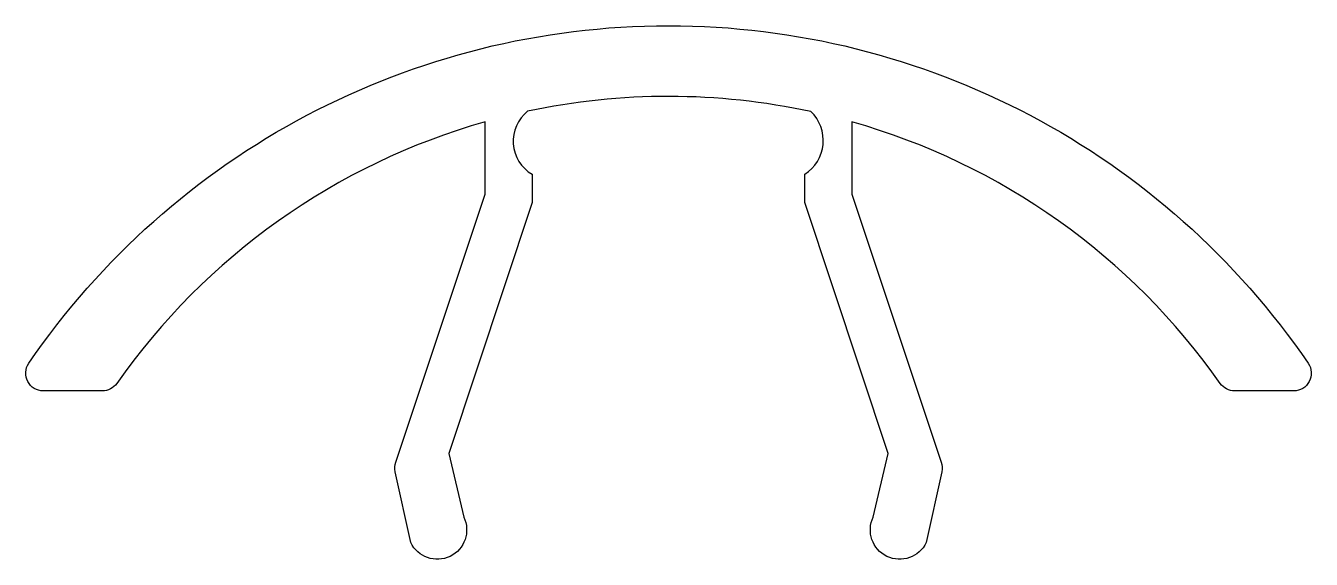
# Model space of a CAD drawing. Extents: x 937.1 to 959, y 5 to 14.1.
import ezdxf

# ---------------------------------------------------------------- set-up
doc = ezdxf.new("R2010")
doc.units = 0
doc.header["$LTSCALE"] = 15
doc.layers.get('0').update_dxf_attribs({"linetype": 'CONTINUOUS'})

msp = doc.modelspace()

# ---------------------------------------------------------------- linework, layer by layer
at = {"color": 0, "linetype": 'BYBLOCK'}
msp.add_lwpolyline([(952.419, 5.306, -1), (951.519, 5.74), (951.771, 6.818), (950.357, 11.078), (950.357, 11.559, 0.486561), (950.461, 12.621, 0.106262), (945.651, 12.627, 0.528324), (945.728, 11.558), (945.728, 11.078), (944.314, 6.818), (944.566, 5.74, -1), (943.666, 5.306), (943.402, 6.51, -0.135232), (943.41, 6.67), (944.928, 11.219), (944.928, 12.448, 0.172558), (938.674, 8.007, -0.244484), (938.428, 7.88), (937.428, 7.88, -0.603058), (937.18, 8.349, -0.527578), (958.905, 8.349, -0.603058), (958.657, 7.88), (957.657, 7.88, -0.244484), (957.411, 8.007, 0.172558), (951.157, 12.448), (951.157, 11.219), (952.675, 6.67, -0.135232), (952.683, 6.51)], format="xyb", close=True, dxfattribs=at)

doc.saveas('drawing.dxf')
